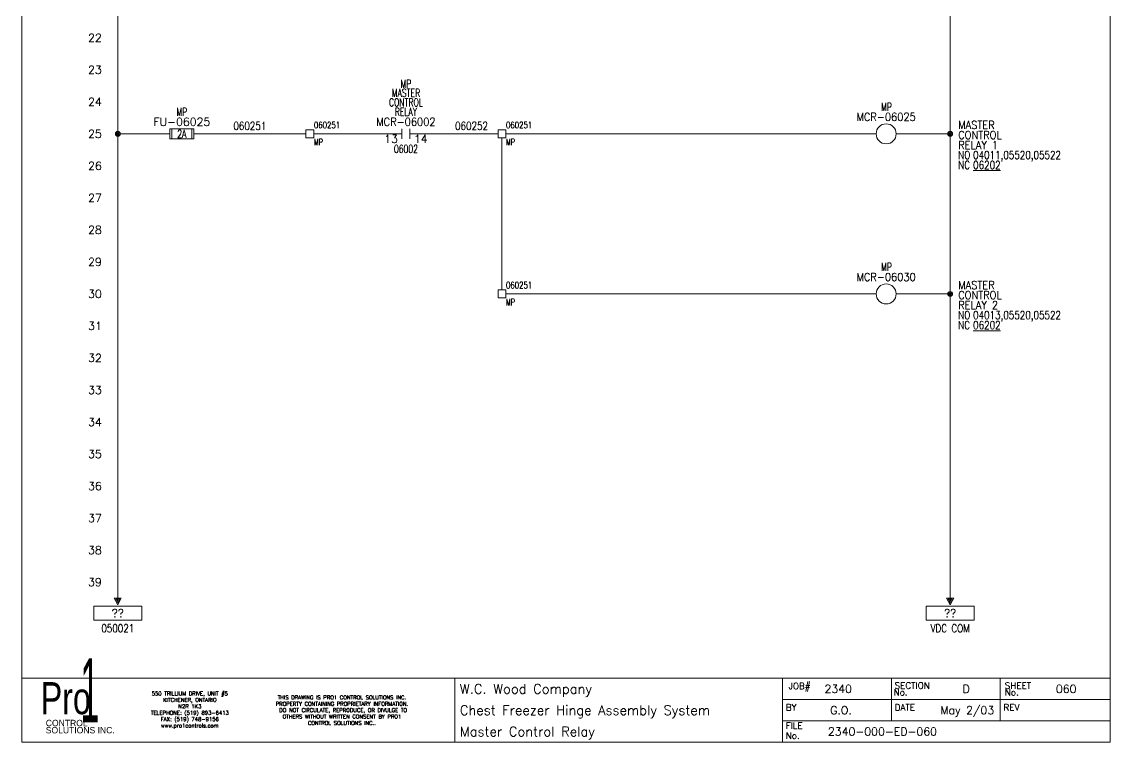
# Model space of a CAD drawing. Header units: inches. Extents: x 0 to 17, y 0 to 23.
# Drawn here: x 0 to 17, y 0 to 11.25 of the extents above; entities that cross this region are included whole.
import ezdxf
from ezdxf.enums import TextEntityAlignment as Align

# ---------------------------------------------------------------- set-up
doc = ezdxf.new("R2010")
doc.units = ezdxf.units.IN
doc.header["$MEASUREMENT"] = 0
doc.layers.get('0').update_dxf_attribs({"lineweight": 5})
for name, color, linetype, lineweight in [('BOARDER', 5, 'Continuous', 5), ('DESC', 1, 'Continuous', 5), ('DESCCHILD', 1, 'Continuous', 5), ('LOC', 252, 'Continuous', 5), ('MISC', 2, 'Continuous', 5), ('SYMS', 7, 'Continuous', 5), ('TAGS', 2, 'Continuous', 5), ('TERMS', 2, 'Continuous', 5), ('Title_Block_Info', 2, 'Continuous', 5), ('WIRENO', 1, 'Continuous', 5), ('WIRES', 7, 'Continuous', 5), ('XREF', 1, 'Continuous', 5), ('XREFCHILD', 1, 'Continuous', 5)]:
    doc.layers.add(name, color=color, linetype=linetype, lineweight=lineweight)
doc.layers.add('TAGFIXED', color=7, linetype='Continuous')
doc.styles.add('SIVAN', font='sivan.TTF', dxfattribs={"height": 1})
doc.styles.add('STACCO', font='STAC222N.TTF', dxfattribs={"height": 1})
doc.styles.get("Standard").update_dxf_attribs({"font": 'romans.shx'})
doc.styles.add('WD', font='romans.shx')

# ---------------------------------------------------------------- blocks, each defined once
blk = doc.blocks.new('WDDOT')
for radius in [0.0375, 0.0234, 0.0116]:
    blk.add_circle((0, 0), radius)
blk = doc.blocks.new('HFU1')
for p, q in [((-0.188, -0.078), (-0.188, 0.078)), ((-0.188, 0.078), (0.188, 0.078)), ((-0.156, 0.078), (-0.156, -0.078)), ((0.156, 0.078), (0.156, -0.078)), ((0.188, 0.078), (0.188, -0.078)), ((0.188, -0.078), (-0.188, -0.078))]:
    blk.add_line(p, q)
at = {"style": 'WD', "width": 0.7}
for tag, p in [('INST', (0, 0.451)), ('LOC', (0, 0.281))]:
    blk.add_attdef(tag, text='', height=0.125, dxfattribs=at).set_placement(p, align=Align.CENTER)
at = {"style": 'WD'}
blk.add_attdef('TAG1', text='', height=0.125, dxfattribs=at).set_placement((0, 0.125), align=Align.CENTER)
at = {"linetype": 'Continuous', "style": 'WD', "flags": 9}
for tag, p in [('ASSYCODE', (0.157, 0.251)), ('MFG', (0.156, 0.083)), ('CAT', (0.156, 0.102))]:
    blk.add_attdef(tag, text='', height=0.01, dxfattribs=at).set_placement(p, align=Align.CENTER)
at = {"style": 'WD', "width": 0.7}
blk.add_attdef('RATING1', text='', height=0.125, dxfattribs=at).set_placement((0, 0), align=Align.MIDDLE_CENTER)
at = {"style": 'WD'}
for tag, p, flags in [('X4TERM01', (-0.188, 0), 1), ('FAMILY', (0.129, 0.108), 9), ('X1TERM02', (0.188, 0), 1)]:
    blk.add_attdef(tag, p, '', height=0.01, dxfattribs=dict(at, flags=flags))
for tag, p in [('X2LINK', (0, 0.109)), ('X8LINK', (0, -0.109))]:
    blk.add_attdef(tag, p, '', height=0.01, dxfattribs=at)
at = {"linetype": 'Continuous', "style": 'WD', "flags": 8}
blk.add_attdef('TERM01', text='', height=0.125, dxfattribs=at).set_placement((-0.25, -0.031), align=Align.TOP_RIGHT)
blk.add_attdef('TERM02', text='', height=0.125, dxfattribs=at).set_placement((0.25, -0.031), align=Align.TOP_LEFT)
blk = doc.blocks.new('HCR21')
at = {"linetype": 'Continuous'}
for p, q in [((-0.062, 0.08), (-0.062, -0.08)), ((0.062, 0.08), (0.062, -0.08))]:
    blk.add_line(p, q, dxfattribs=at)
at = {"style": 'WD'}
for tag, width, p in [('DESC1', 0.7, (0, 0.576)), ('LOC', 0.7, (0, 0.719)), ('DESC2', 0.7, (0, 0.429)), ('DESC3', 0.7, (0, 0.281)), ('TAG2', 0.9, (0, 0.125)), ('XREF', 0.7, (0, -0.297)), ('INST', 0.7, (0, -0.438))]:
    blk.add_attdef(tag, text='', height=0.125, dxfattribs=dict(at, width=width)).set_placement(p, align=Align.CENTER)
for tag, p, flags in [('X4TERM01', (-0.062, 0), 1), ('X1TERM02', (0.062, 0), 1), ('FAMILY', (0.097, 0.053), 9), ('CONTACT', (0.097, 0.036), 1)]:
    blk.add_attdef(tag, p, '', height=0.01, dxfattribs=dict(at, flags=flags))
for tag, p in [('X2LINK', (0, 0.125)), ('X8LINK', (0, -0.125))]:
    blk.add_attdef(tag, p, '', height=0.01, dxfattribs=at)
at = {"linetype": 'Continuous', "style": 'WD', "flags": 8}
blk.add_attdef('TERM01', text='', height=0.125, dxfattribs=at).set_placement((-0.125, -0.016), align=Align.TOP_RIGHT)
blk.add_attdef('TERM02', text='', height=0.125, dxfattribs=at).set_placement((0.125, -0.016), align=Align.TOP_LEFT)
blk = doc.blocks.new('HMS1')
blk.add_circle((0, 0), 0.156)
at = {"style": 'WD'}
for tag, width, p in [('INST', 0.7, (0.006, 0.528)), ('LOC', 0.7, (0.006, 0.359)), ('TAG1', 0.9, (0, 0.202))]:
    blk.add_attdef(tag, text='', height=0.125, dxfattribs=dict(at, width=width)).set_placement(p, align=Align.CENTER)
for tag, p in [('X2LINK', (0, 0.5)), ('X8LINK', (0, -0.156))]:
    blk.add_attdef(tag, p, '', height=0.01, dxfattribs=at)
at = {"style": 'WD', "flags": 9}
blk.add_attdef('FAMILY', text='', height=0.01, dxfattribs=at).set_placement((-0.005, 0.17), align=Align.CENTER)
at = {"style": 'WD'}
for tag, p, width in [('DESC1', (1.126, 0.076), 0.9), ('DESC2', (1.126, -0.081), 0.9), ('DESC3', (1.126, -0.237), 0.9), ('XREFNO', (1.359, -0.393), 0.8), ('XREFNC', (1.359, -0.549), 0.8)]:
    blk.add_attdef(tag, p, '', height=0.125, dxfattribs=dict(at, width=width))
at = {"style": 'WD', "flags": 1}
for tag, p in [('X4TERM01', (-0.156, 0)), ('X1TERM02', (0.156, 0))]:
    blk.add_attdef(tag, p, '', height=0.01, dxfattribs=at)
at = {"linetype": 'Continuous', "style": 'WD', "flags": 9}
blk.add_attdef('ASSYCODE', text='', height=0.01, dxfattribs=at).set_placement((0, 0.113), align=Align.CENTER)
at = {"linetype": 'Continuous', "style": 'WD', "flags": 1}
for tag, p in [('MFG', (0, 0.14)), ('CAT', (0, 0.159))]:
    blk.add_attdef(tag, text='', height=0.01, dxfattribs=at).set_placement(p, align=Align.MIDDLE)
at = {"linetype": 'Continuous', "style": 'WD'}
blk.add_attdef('TERM01', text='', height=0.125, dxfattribs=at).set_placement((-0.2, -0.035), align=Align.TOP_RIGHT)
blk.add_attdef('TERM02', text='', height=0.125, dxfattribs=at).set_placement((0.2, -0.035), align=Align.TOP_LEFT)
at = {"style": 'WD', "width": 0.8, "flags": 8}
for tag, p in [('NO', (1.126, -0.393)), ('NC', (1.126, -0.549))]:
    blk.add_attdef(tag, p, '', height=0.125, dxfattribs=at)
blk = doc.blocks.new('WD_WNH')
at = {"linetype": 'Continuous', "style": 'WD', "width": 0.8}
blk.add_attdef('WIRENO', text='', height=0.125, dxfattribs=at).set_placement((0, 0.0625), align=Align.CENTER)
blk = doc.blocks.new('HT0W01')
for p, q in [((-0.062, 0.062), (0.062, 0.062)), ((-0.062, -0.062), (-0.062, 0.062)), ((0.062, 0.062), (0.062, -0.062)), ((0.062, -0.062), (-0.062, -0.062))]:
    blk.add_line(p, q)
at = {"linetype": 'Continuous', "style": 'WD'}
for tag, p, width, flags in [('WIRENO', (0.062, 0.087), 0.8, 8), ('TAGSTRIP', (0.05, -0.297), 0.9, 8), ('CAT', (0.213, -0.406), 0.8, 1)]:
    blk.add_attdef(tag, p, '', height=0.1, dxfattribs=dict(at, width=width, flags=flags))
at = {"style": 'WD', "width": 0.7}
for tag, p in [('INST', (0.062, 0.214)), ('LOC', (0.062, -0.178))]:
    blk.add_attdef(tag, p, '', height=0.1, dxfattribs=at)
at = {"style": 'WD', "flags": 1}
for tag, p, height in [('X4TERM01', (-0.062, 0), 0.01), ('X4TERMDESC01', (-0.055, -0.023), 0.025), ('X2TERMDESC01', (-0.006, 0.029), 0.025), ('X2TERM01', (0, 0.062), 0.01), ('X1TERMDESC01', (0.039, 0.007), 0.025), ('X1TERM01', (0.062, 0), 0.01), ('X8TERM01', (0, -0.062), 0.01), ('X8TERMDESC01', (0, -0.054), 0.025)]:
    blk.add_attdef(tag, p, '', height=height, dxfattribs=at)
at = {"linetype": 'Continuous', "style": 'WD', "width": 0.8, "flags": 1}
blk.add_attdef('MFG', text='', height=0.1, dxfattribs=at).set_placement((0.088, -0.406), align=Align.RIGHT)
at = {"style": 'WD', "width": 0.7, "flags": 1}
blk.add_attdef('ASSYCODE', (0.062, -0.281), '', height=0.01, dxfattribs=at)
blk = doc.blocks.new('TB_P')
at = {"color": 5}
blk.add_line((6.764, 0), (6.764, 1), dxfattribs=at)
at = {"color": 5, "linetype": 'Continuous'}
blk.add_line((15.283, 1), (15.283, 0.667), dxfattribs=at)
blk.add_lwpolyline([(0, 0), (17, 0), (17, 23), (0, 23)], close=True, dxfattribs=at)
at = {"layer": 'BOARDER', "linetype": 'Continuous'}
for p, q in [((0, 1), (17, 1)), ((0, 1), (0, 0)), ((11.882, 1), (11.882, 0.667)), ((11.882, 1), (11.882, 0)), ((11.882, 1), (11.882, 0)), ((11.882, 1), (11.882, 0)), ((13.583, 1), (13.583, 0.667)), ((11.882, 0.667), (17, 0.667)), ((13.583, 0.667), (13.583, 0.333)), ((15.283, 0.667), (15.283, 0.333)), ((11.882, 0.333), (17, 0.333))]:
    blk.add_line(p, q, dxfattribs=at)
at = {"color": 5, "char_height": 0.06, "attachment_point": 5, "style": 'WD'}
for s, insert, width in [('550 TRILLIUM DRIVE, UNIT #5\\PKITCHENER, ONTARIO\\PN2R 1K3\\PTELEPHONE: (519) 893-6413\\PFAX: (519) 748-9156\\Pwww.pro1controls.com', (2.625, 0.5), 1.804), ('THIS DRAWING IS PRO1 CONTROL SOLUTIONS INC. PROPERTY CONTAINING PROPRIETARY INFORMATION.  DO NOT CIRCULATE, REPRODUCE, OR DIVULGE TO OTHERS WITHOUT WRITTEN CONSENT BY PRO1 CONTROL SOLUTIONS INC..', (5, 0.5), 2.264)]:
    blk.add_mtext(s, dxfattribs=dict(at, insert=insert, width=width))
at = {"color": 2, "linetype": 'Continuous', "style": 'WD', "flags": 1}
for tag, p in [('REV1_NO', (1.734, 3.29)), ('REV1_BY', (7.303, 3.29)), ('REV1_DATE', (9.562, 3.29)), ('REV2_NO', (1.734, 3.04)), ('REV2_BY', (7.303, 3.04)), ('REV2_DATE', (9.562, 3.04)), ('REV3_NO', (1.734, 2.79)), ('REV3_BY', (7.303, 2.79)), ('REV3_DATE', (9.562, 2.79)), ('REV4_NO', (1.734, 2.54)), ('REV4_BY', (7.303, 2.54)), ('REV4_DATE', (9.562, 2.54)), ('REV5_NO', (1.734, 2.29)), ('REV5_BY', (7.303, 2.29)), ('REV5_DATE', (9.562, 2.29)), ('REV6_NO', (1.734, 2.04)), ('REV6_BY', (7.303, 2.04)), ('REV6_DATE', (9.562, 2.04)), ('REV7_NO', (1.734, 1.79)), ('REV7_BY', (7.303, 1.79)), ('REV7_DATE', (9.562, 1.79)), ('REV8_NO', (1.734, 1.54)), ('REV8_BY', (7.303, 1.54)), ('REV8_DATE', (9.562, 1.54)), ('REV9_NO', (1.734, 1.29)), ('REV9_BY', (7.303, 1.29)), ('REV9_DATE', (9.562, 1.29))]:
    blk.add_attdef(tag, text='', height=0.15, dxfattribs=at).set_placement(p, align=Align.MIDDLE_CENTER)
for tag, p in [('REV1_CHANGE', (2.292, 3.29)), ('REV2_CHANGE', (2.292, 3.04)), ('REV3_CHANGE', (2.292, 2.79)), ('REV4_CHANGE', (2.292, 2.54)), ('REV5_CHANGE', (2.292, 2.29)), ('REV6_CHANGE', (2.292, 2.04)), ('REV7_CHANGE', (2.292, 1.79)), ('REV8_CHANGE', (2.292, 1.54)), ('REV9_CHANGE', (2.292, 1.29))]:
    blk.add_attdef(tag, text='', height=0.15, dxfattribs=at).set_placement(p, align=Align.MIDDLE_LEFT)
at = {"layer": 'BOARDER', "lineweight": 0}
for s, height, style, width, p in [('1', 1, 'SIVAN', 0.4, (1.062, 0.812)), ('Pro', 0.5, 'STACCO', 0.75, (0.688, 0.688))]:
    blk.add_text(s, height=height, dxfattribs=dict(at, style=style, width=width)).set_placement(p, align=Align.MIDDLE_CENTER)
at = {"layer": 'BOARDER', "linetype": 'Continuous', "style": 'WD'}
for s, p in [('JOB#', (11.976, 0.827)), ('SECTION', (13.633, 0.835)), ('SHEET', (15.354, 0.834)), ('No.', (13.617, 0.729)), ('No.', (15.354, 0.729)), ('BY', (11.933, 0.493)), ('DATE', (13.634, 0.493)), ('REV', (15.334, 0.493)), ('FILE', (11.932, 0.21)), ('No.', (11.932, 0.052))]:
    blk.add_text(s, height=0.1, dxfattribs=at).set_placement(p)
at = {"layer": 'BOARDER', "lineweight": 0, "style": 'STACCO'}
for s, p in [('CONTROL', (0.375, 0.3)), ('SOLUTIONS INC.', (0.375, 0.188))]:
    blk.add_text(s, height=0.1, dxfattribs=at).set_placement(p, align=Align.MIDDLE_LEFT)
at = {"layer": 'Title_Block_Info', "ltscale": 0.1}
for tag, p in [('CUSTOMER', (6.842, 0.833)), ('JOB DESCRIPTION LINE', (6.842, 0.5)), ('DRAWING DESCRIPTION', (6.842, 0.167))]:
    blk.add_attdef(tag, text='', height=0.15, dxfattribs=at).set_placement(p, align=Align.MIDDLE_LEFT)
at = {"layer": 'Title_Block_Info', "ltscale": 0.1, "style": 'WD'}
for tag, p in [('JOB #', (12.752, 0.833)), ('SEC. NO.', (14.75, 0.833)), ('SHT. NO.', (16.312, 0.833)), ('NAME', (12.795, 0.5)), ('REV', (16.194, 0.5))]:
    blk.add_attdef(tag, text='', height=0.125, dxfattribs=at).set_placement(p, align=Align.MIDDLE_CENTER)
blk.add_attdef('DATE', text='', height=0.125, dxfattribs=at).set_placement((15.188, 0.5), align=Align.MIDDLE_RIGHT)
blk.add_attdef('FILE NUMBER', text='', height=0.125, dxfattribs=at).set_placement((12.591, 0.167), align=Align.MIDDLE_LEFT)
blk = doc.blocks.new('HA2S4')
for p, q in [((-0.055, 0), (0.055, 0)), ((0, -0.102), (-0.055, 0)), ((0.055, 0), (0, -0.102)), ((0.375, -0.125), (-0.375, -0.125)), ((-0.375, -0.125), (-0.375, -0.344)), ((-0.031, -0.016), (0, -0.078)), ((0.031, -0.016), (-0.031, -0.016)), ((-0.008, -0.031), (0, -0.047)), ((0.008, -0.031), (-0.008, -0.031)), ((0, -0.078), (0.031, -0.016)), ((0, -0.047), (0.008, -0.031)), ((0.375, -0.344), (0.375, -0.125)), ((-0.375, -0.344), (0.375, -0.344))]:
    blk.add_line(p, q)
at = {"style": 'WD', "flags": 1}
for tag, p in [('X2TERM01', (0, 0)), ('SIGCODE', (0.088, -0.059))]:
    blk.add_attdef(tag, p, '', height=0.01, dxfattribs=at)
at = {"style": 'WD'}
blk.add_attdef('XREF', text='', height=0.125, dxfattribs=at).set_placement((0, -0.297), align=Align.CENTER)
at = {"style": 'WD', "width": 0.8, "flags": 8}
for tag, p in [('WIRENO', (0, -0.409)), ('DESC1', (0, -0.597))]:
    blk.add_attdef(tag, text='', height=0.125, dxfattribs=at).set_placement(p, align=Align.TOP_CENTER)

msp = doc.modelspace()

# ---------------------------------------------------------------- linework, layer by layer
at = {"layer": 'WIRES'}
for p, q in [((1.5, 22.25), (1.5, 2.25)), ((14.5, 22.25), (14.5, 2.25)), ((1.5, 9.5), (2.312, 9.5)), ((2.688, 9.5), (4.438, 9.5)), ((4.562, 9.5), (5.938, 9.5)), ((6.062, 9.5), (7.438, 9.5)), ((7.5, 9.438), (7.5, 7.062)), ((7.562, 9.5), (13.344, 9.5)), ((13.656, 9.5), (14.5, 9.5)), ((7.562, 7), (13.344, 7)), ((13.656, 7), (14.5, 7))]:
    msp.add_line(p, q, dxfattribs=at)

# ---------------------------------------------------------------- block references
ref = msp.add_blockref('TB_P', (0, 0))
ref.add_attrib('CUSTOMER', 'W.C. Wood Company', dxfattribs={"layer": 'MISC', "ltscale": 0.1, "height": 0.15}).set_placement((6.842, 0.833), align=Align.MIDDLE_LEFT)
ref.add_attrib('JOB DESCRIPTION LINE', 'Chest Freezer Hinge Assembly System', dxfattribs={"layer": 'MISC', "ltscale": 0.1, "height": 0.15}).set_placement((6.842, 0.5), align=Align.MIDDLE_LEFT)
ref.add_attrib('DRAWING DESCRIPTION', 'Master Control Relay', dxfattribs={"layer": 'MISC', "ltscale": 0.1, "height": 0.15}).set_placement((6.842, 0.167), align=Align.MIDDLE_LEFT)
ref.add_attrib('JOB #', '2340', dxfattribs={"layer": 'MISC', "ltscale": 0.1, "height": 0.125, "style": 'WD'}).set_placement((12.752, 0.833), align=Align.MIDDLE_CENTER)
ref.add_attrib('SEC. NO.', 'D', dxfattribs={"layer": 'MISC', "ltscale": 0.1, "height": 0.125, "style": 'WD'}).set_placement((14.75, 0.833), align=Align.MIDDLE_CENTER)
ref.add_attrib('SHT. NO.', '060', dxfattribs={"layer": 'MISC', "ltscale": 0.1, "height": 0.125, "style": 'WD'}).set_placement((16.312, 0.833), align=Align.MIDDLE_CENTER)
ref.add_attrib('FILE NUMBER', '2340-000-ED-060', dxfattribs={"layer": 'MISC', "ltscale": 0.1, "height": 0.125, "style": 'WD'}).set_placement((12.591, 0.167), align=Align.MIDDLE_LEFT)
ref.add_attrib('NAME', 'G.O.', dxfattribs={"layer": 'MISC', "ltscale": 0.1, "height": 0.125, "style": 'WD'}).set_placement((12.795, 0.5), align=Align.MIDDLE_CENTER)
ref.add_attrib('DATE', 'May 2/03', dxfattribs={"layer": 'MISC', "ltscale": 0.1, "height": 0.125, "style": 'WD'}).set_placement((15.188, 0.5), align=Align.MIDDLE_RIGHT)
at = {"layer": 'SYMS'}
ref = msp.add_blockref('HCR21', (6, 9.5), dxfattribs=at)
ref.add_attrib('TAG2', 'MCR-06002', dxfattribs={"layer": 'TAGS', "height": 0.125, "style": 'WD', "width": 0.9}).set_placement((6, 9.625), align=Align.CENTER)
ref.add_attrib('DESC1', 'MASTER', dxfattribs={"layer": 'DESCCHILD', "height": 0.125, "style": 'WD', "width": 0.7}).set_placement((6, 10.076), align=Align.CENTER)
ref.add_attrib('DESC2', 'CONTROL', dxfattribs={"layer": 'DESCCHILD', "height": 0.125, "style": 'WD', "width": 0.7}).set_placement((6, 9.929), align=Align.CENTER)
ref.add_attrib('XREF', '06002', dxfattribs={"layer": 'XREFCHILD', "height": 0.125, "style": 'WD', "width": 0.7}).set_placement((6, 9.203), align=Align.CENTER)
ref.add_attrib('TERM01', '13', dxfattribs={"layer": 'TERMS', "linetype": 'Continuous', "height": 0.125, "style": 'WD', "flags": 8}).set_placement((5.875, 9.484), align=Align.TOP_RIGHT)
ref.add_attrib('TERM02', '14', dxfattribs={"layer": 'TERMS', "linetype": 'Continuous', "height": 0.125, "style": 'WD', "flags": 8}).set_placement((6.125, 9.484), align=Align.TOP_LEFT)
ref.add_attrib('LOC', 'MP', dxfattribs={"layer": 'LOC', "height": 0.125, "style": 'WD', "width": 0.7}).set_placement((6, 10.219), align=Align.CENTER)
ref.add_attrib('DESC3', 'RELAY', dxfattribs={"layer": 'DESCCHILD', "height": 0.125, "style": 'WD', "width": 0.7}).set_placement((6, 9.781), align=Align.CENTER)
ref = msp.add_blockref('HFU1', (2.5, 9.5), dxfattribs=at)
ref.add_attrib('TAG1', 'FU-06025', dxfattribs={"layer": 'TAGS', "height": 0.125, "style": 'WD'}).set_placement((2.5, 9.625), align=Align.CENTER)
ref.add_attrib('LOC', 'MP', dxfattribs={"layer": 'LOC', "height": 0.125, "style": 'WD', "width": 0.7}).set_placement((2.5, 9.781), align=Align.CENTER)
ref.add_attrib('RATING1', '2A', dxfattribs={"layer": 'MISC', "height": 0.125, "style": 'WD', "width": 0.7}).set_placement((2.5, 9.5), align=Align.MIDDLE_CENTER)
ref = msp.add_blockref('HMS1', (13.5, 9.5), dxfattribs=at)
ref.add_attrib('TAG1F', 'MCR-06025', dxfattribs={"layer": 'TAGFIXED', "height": 0.125, "style": 'WD', "width": 0.9}).set_placement((13.5, 9.702), align=Align.CENTER)
ref.add_attrib('DESC1', 'MASTER', (14.626, 9.576), dxfattribs={"layer": 'DESC', "height": 0.125, "style": 'WD', "width": 0.9})
ref.add_attrib('DESC2', 'CONTROL', (14.626, 9.419), dxfattribs={"layer": 'DESC', "height": 0.125, "style": 'WD', "width": 0.9})
ref.add_attrib('XREFNO', '04011,05520,05522', (14.859, 9.107), dxfattribs={"layer": 'XREF', "height": 0.125, "style": 'WD', "width": 0.8})
ref.add_attrib('XREFNC', '%%u06202%%u', (14.859, 8.951), dxfattribs={"layer": 'XREF', "height": 0.125, "style": 'WD', "width": 0.8})
ref.add_attrib('NO', 'NO', (14.626, 9.107), dxfattribs={"layer": 'MISC', "height": 0.125, "style": 'WD', "width": 0.8, "flags": 8})
ref.add_attrib('NC', 'NC', (14.626, 8.951), dxfattribs={"layer": 'MISC', "height": 0.125, "style": 'WD', "width": 0.8, "flags": 8})
ref.add_attrib('LOC', 'MP', dxfattribs={"layer": 'LOC', "height": 0.125, "style": 'WD', "width": 0.7}).set_placement((13.506, 9.859), align=Align.CENTER)
ref.add_attrib('DESC3', 'RELAY 1', (14.626, 9.263), dxfattribs={"layer": 'DESC', "height": 0.125, "style": 'WD', "width": 0.9})
for p in [(1.5, 9.5), (14.5, 9.5), (14.5, 7)]:
    msp.add_blockref('WDDOT', p, dxfattribs=at)
ref = msp.add_blockref('HT0W01', (4.5, 9.5), dxfattribs=at)
ref.add_attrib('WIRENO', '060251', (4.562, 9.587), dxfattribs={"layer": 'WIRENO', "linetype": 'Continuous', "height": 0.1, "style": 'WD', "width": 0.8, "flags": 8})
ref.add_attrib('LOC', 'MP', (4.562, 9.322), dxfattribs={"layer": 'LOC', "height": 0.1, "style": 'WD', "width": 0.7})
ref = msp.add_blockref('HT0W01', (7.5, 9.5), dxfattribs=at)
ref.add_attrib('WIRENO', '060251', (7.562, 9.587), dxfattribs={"layer": 'WIRENO', "linetype": 'Continuous', "height": 0.1, "style": 'WD', "width": 0.8, "flags": 8})
ref.add_attrib('LOC', 'MP', (7.562, 9.322), dxfattribs={"layer": 'LOC', "height": 0.1, "style": 'WD', "width": 0.7})
ref = msp.add_blockref('HMS1', (13.5, 7), dxfattribs=at)
ref.add_attrib('TAG1F', 'MCR-06030', dxfattribs={"layer": 'TAGFIXED', "height": 0.125, "style": 'WD', "width": 0.9}).set_placement((13.5, 7.202), align=Align.CENTER)
ref.add_attrib('DESC1', 'MASTER', (14.626, 7.076), dxfattribs={"layer": 'DESC', "height": 0.125, "style": 'WD', "width": 0.9})
ref.add_attrib('DESC2', 'CONTROL', (14.626, 6.919), dxfattribs={"layer": 'DESC', "height": 0.125, "style": 'WD', "width": 0.9})
ref.add_attrib('XREFNO', '04013,05520,05522', (14.859, 6.607), dxfattribs={"layer": 'XREF', "height": 0.125, "style": 'WD', "width": 0.8})
ref.add_attrib('XREFNC', '%%u06202%%u', (14.859, 6.451), dxfattribs={"layer": 'XREF', "height": 0.125, "style": 'WD', "width": 0.8})
ref.add_attrib('NO', 'NO', (14.626, 6.607), dxfattribs={"layer": 'MISC', "height": 0.125, "style": 'WD', "width": 0.8, "flags": 8})
ref.add_attrib('NC', 'NC', (14.626, 6.451), dxfattribs={"layer": 'MISC', "height": 0.125, "style": 'WD', "width": 0.8, "flags": 8})
ref.add_attrib('LOC', 'MP', dxfattribs={"layer": 'LOC', "height": 0.125, "style": 'WD', "width": 0.7}).set_placement((13.506, 7.359), align=Align.CENTER)
ref.add_attrib('DESC3', 'RELAY 2', (14.626, 6.763), dxfattribs={"layer": 'DESC', "height": 0.125, "style": 'WD', "width": 0.9})
ref = msp.add_blockref('HT0W01', (7.5, 7), dxfattribs=at)
ref.add_attrib('WIRENO', '060251', (7.562, 7.087), dxfattribs={"layer": 'WIRENO', "linetype": 'Continuous', "height": 0.1, "style": 'WD', "width": 0.8, "flags": 8})
ref.add_attrib('LOC', 'MP', (7.562, 6.822), dxfattribs={"layer": 'LOC', "height": 0.1, "style": 'WD', "width": 0.7})
ref = msp.add_blockref('HA2S4', (1.5, 2.25), dxfattribs=at)
ref.add_attrib('XREF', '??', dxfattribs={"layer": 'XREF', "height": 0.125, "style": 'WD'}).set_placement((1.5, 1.953), align=Align.CENTER)
ref.add_attrib('WIRENO', '050021', dxfattribs={"layer": 'WIRENO', "height": 0.125, "style": 'WD', "width": 0.8, "flags": 8}).set_placement((1.5, 1.841), align=Align.TOP_CENTER)
ref = msp.add_blockref('HA2S4', (14.5, 2.25), dxfattribs=at)
ref.add_attrib('XREF', '??', dxfattribs={"layer": 'XREF', "height": 0.125, "style": 'WD'}).set_placement((14.5, 1.953), align=Align.CENTER)
ref.add_attrib('WIRENO', 'VDC COM', dxfattribs={"layer": 'WIRENO', "height": 0.125, "style": 'WD', "width": 0.8, "flags": 8}).set_placement((14.5, 1.841), align=Align.TOP_CENTER)
at = {"layer": 'WIRENO'}
ref = msp.add_blockref('WD_WNH', (3.562, 9.5), dxfattribs=at)
ref.add_attrib('WIRENO', '060251', dxfattribs={"linetype": 'Continuous', "height": 0.125, "style": 'WD', "width": 0.8}).set_placement((3.562, 9.562), align=Align.CENTER)
ref = msp.add_blockref('WD_WNH', (7.025, 9.5), dxfattribs=at)
ref.add_attrib('WIRENO', '060252', dxfattribs={"linetype": 'Continuous', "height": 0.125, "style": 'WD', "width": 0.8}).set_placement((7.025, 9.562), align=Align.CENTER)

# ---------------------------------------------------------------- texts
at = {"layer": 'SYMS', "color": 2, "style": 'WD'}
for s, p in [('22', (1.25, 11)), ('23', (1.25, 10.5)), ('24', (1.25, 10)), ('25', (1.25, 9.5)), ('26', (1.25, 9)), ('27', (1.25, 8.5)), ('28', (1.25, 8)), ('29', (1.25, 7.5)), ('30', (1.25, 7)), ('31', (1.25, 6.5)), ('32', (1.25, 6)), ('33', (1.25, 5.5)), ('34', (1.25, 5)), ('35', (1.25, 4.5)), ('36', (1.25, 4)), ('37', (1.25, 3.5)), ('38', (1.25, 3)), ('39', (1.25, 2.5))]:
    msp.add_text(s, height=0.125, dxfattribs=at).set_placement(p, align=Align.MIDDLE_RIGHT)

doc.saveas('drawing.dxf')
